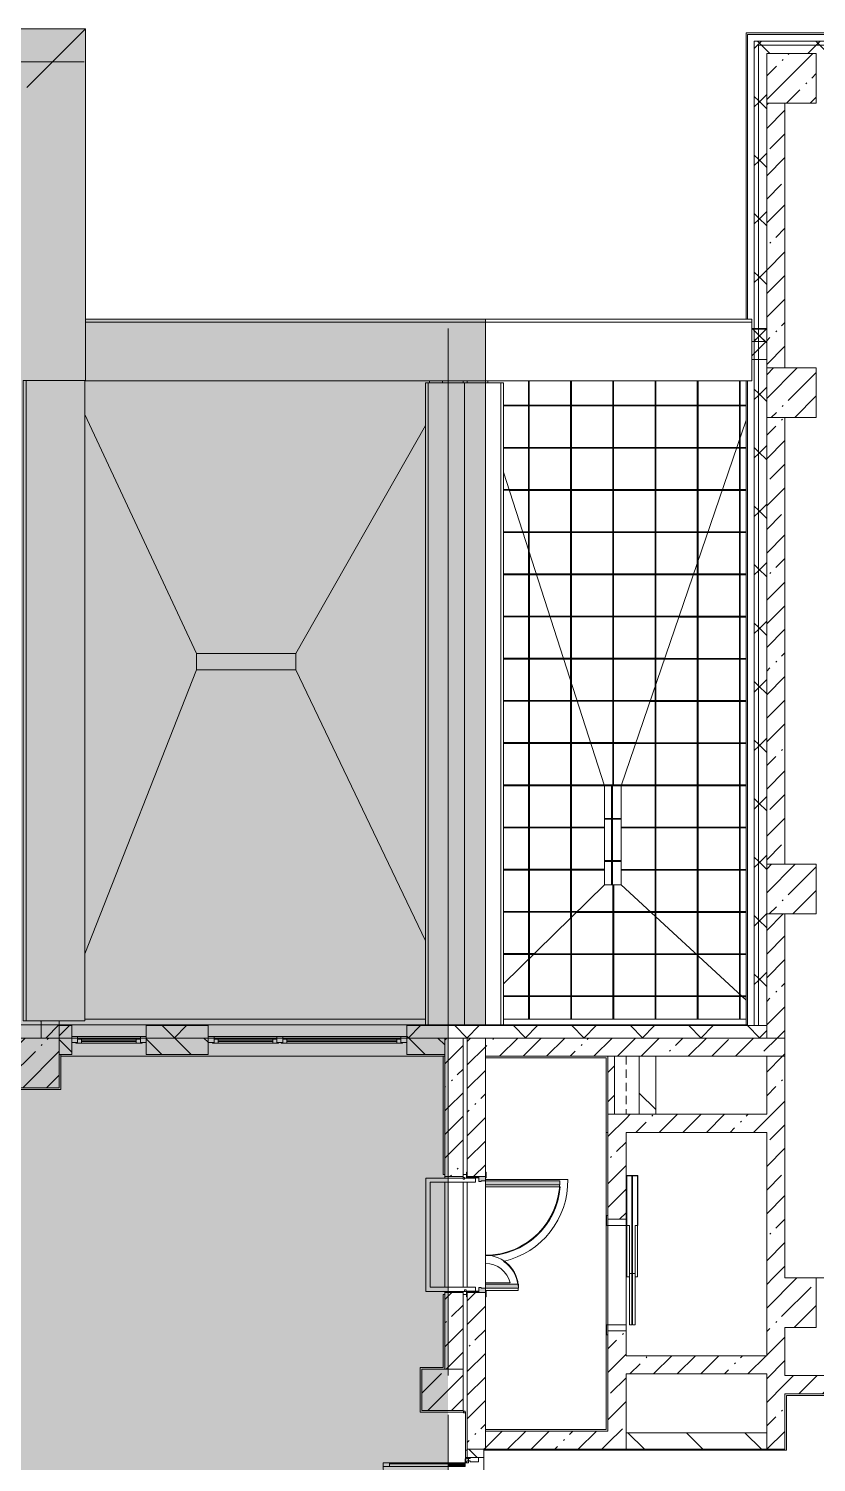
# Model space of a CAD drawing. Header units: millimetres. Extents: x -5714 to 188114, y -8553 to 29000.
# Drawn here: x 94344 to 103864, y 10072 to 27400 of the extents above; entities that cross this region are included whole.
import ezdxf

# ---------------------------------------------------------------- set-up
doc = ezdxf.new("R2010")
doc.units = ezdxf.units.MM
doc.linetypes.add('200_ШТРИХ__ш1_п0_6_', pattern=[160, 100, -60])
doc.linetypes.add('Осевая', pattern=[3175, 635, -476.25, 1587.5, -476.25])
for name, color, linetype, lineweight in [('A-DETL-4', 7, 'Continuous', 5), ('A-DETL-MBND-1', 7, '200_ШТРИХ__ш1_п0_6_', 9), ('A-GENM-2', 7, 'Continuous', 5), ('A-GLAZ-CWMG-2', 7, 'Continuous', 5), ('A-ROOF', 7, 'Continuous', 5), ('A-ROOF-PATT', 7, 'Continuous', 5), ('A-WALL', 7, 'Continuous', 9), ('A-WALL-2', 7, 'Continuous', 5), ('I-WALL-2', 7, 'Continuous', 5), ('S-COLS-2', 7, 'Continuous', 5), ('Оси', 7, 'Continuous', 9), ('Оси-2', 7, 'Осевая', 9)]:
    doc.layers.add(name, color=color, linetype=linetype, lineweight=lineweight)
doc.layers.add('A-DETL-GENF-3', color=7, linetype='Continuous', lineweight=9, true_color=0xc0c0c0, transparency=0.4)
for name, color, linetype, lineweight, true_color in [('A-DETL-GENF-4', 7, 'Continuous', 5, 0xb7b7b7), ('A-DETL-GENF-5', 7, 'Continuous', 5, 0xaaaaaa), ('A-DETL-GENF-6', 7, 'Continuous', 5, 0xe2e2e2), ('A-DOOR-3', 7, 'Continuous', 5, 0xaaaaaa), ('A-DOOR-4', 7, 'Continuous', 5, 0xe2e2e2), ('A-DOOR-5', 7, 'Continuous', 5, 0xb7b7b7), ('A-DOOR-FRAM-2', 7, 'Continuous', 5, 0xe2e2e2), ('A-DOOR-FRAM-3', 7, 'Continuous', 5, 0xaaaaaa), ('A-FLOR-1', 7, 'Continuous', 5, 0xb7b7b7), ('A-FLOR-2', 7, 'Continuous', 5, 0xaaaaaa), ('A-GENM-3', 7, 'Continuous', 5, 0x737373), ('A-GLAZ-3', 7, 'Continuous', 5, 0x737373), ('A-WALL-3', 7, 'Continuous', 5, 0x737373), ('A-WALL-4', 7, 'Continuous', 9, 0x737373), ('A-WALL-5', 7, 'Continuous', 5, 0xa1a1a1), ('I-WALL-3', 7, 'Continuous', 5, 0x737373), ('S-COLS-1', 7, 'Continuous', 5, 0x737373)]:
    doc.layers.add(name, color=color, linetype=linetype, lineweight=lineweight, true_color=true_color)
pattern_1 = [(45, (61103.76, 0), (-353.5534, 353.5534), []), (135, (61103.76, 0), (-353.5534, -353.5534), [])]
pattern_2 = [(45, (61103.76, 0), (-285.123, 285.123), []), (45, (61388.9, 0), (-285.123, 285.123), [504.031, -100.806, 16.764, -84.042])]
pattern_3 = [(45, (-38240, -10950), (-285.123, 285.123), []), (45, (-37954.88, -10950), (-285.123, 285.123), [504.031, -100.806, 16.764, -84.042])]
pattern_4 = [(135, (61103.76, 0), (-353.5534, -353.5534), [])]

# ---------------------------------------------------------------- blocks, each defined once
blk = doc.blocks.new('парапет1 - парапет-18629556-3_9_1_птичка')
at = {"layer": 'A-GENM-2'}
blk.add_line((-2411, 27400), (33928, 27400), dxfattribs=at)
at = {"layer": 'A-GENM-3'}
for p, q in [((33926, 27398), (33219, 26691)), ((33928, 27398), (33928, 23147)), ((33928, 23147), (33920, 23147))]:
    blk.add_line(p, q, dxfattribs=at)
blk = doc.blocks.new('BSC_Колонна _Прямоугольная - 600х600-V127-3_9_1_птичка')
at = {"layer": 'S-COLS-2'}
h = blk.add_hatch(dxfattribs=at)
h.set_pattern_fill('FP_69', color=256, style=0, pattern_type=2)
h.set_pattern_definition([(45, (-42460, -26800), (-285.123, 285.123), []), (45, (-42174.88, -26800), (-285.123, 285.123), [504.031, -100.806, 16.764, -84.042])])
h.paths.add_polyline_path([(-300, -300), (300, -300), (300, 300), (-300, 300)])
for p, q in [((300, 300), (-300, 300)), ((-300, 300), (-300, -300)), ((300, -300), (300, 300)), ((-300, -300), (300, -300))]:
    blk.add_line(p, q, dxfattribs=at)
blk = doc.blocks.new('BSC_Колонна _Прямоугольная - 600х600-V132-3_9_1_птичка')
at = {"layer": 'S-COLS-2'}
h = blk.add_hatch(dxfattribs=at)
h.set_pattern_fill('FP_75', color=256, style=0, pattern_type=2)
h.set_pattern_definition([(45, (-42460, -17000), (-285.123, 285.123), []), (45, (-42174.88, -17000), (-285.123, 285.123), [504.031, -100.806, 16.764, -84.042])])
h.paths.add_polyline_path([(-300, -300), (300, -300), (300, 300), (-300, 300)])
for p, q in [((300, 300), (-300, 300)), ((-300, 300), (-300, -300)), ((300, -300), (300, 300)), ((-300, -300), (300, -300))]:
    blk.add_line(p, q, dxfattribs=at)
blk = doc.blocks.new('BSC_Колонна _Прямоугольная - 600х600-V133-3_9_1_птичка')
at = {"layer": 'S-COLS-2'}
h = blk.add_hatch(dxfattribs=at)
h.set_pattern_fill('FP_76', color=256, style=0, pattern_type=2)
h.set_pattern_definition([(45, (-42460, -23000), (-285.123, 285.123), []), (45, (-42174.88, -23000), (-285.123, 285.123), [504.031, -100.806, 16.764, -84.042])])
h.paths.add_polyline_path([(-300, -300), (300, -300), (300, 300), (-300, 300), (-300, -210)])
for p, q in [((300, 300), (-300, 300)), ((-300, 300), (-300, -300)), ((300, -300), (300, 300)), ((-300, -300), (300, -300))]:
    blk.add_line(p, q, dxfattribs=at)
blk = doc.blocks.new('BSC_Колонна _Прямоугольная - 600х600-V149-3_9_1_птичка')
at = {"layer": 'S-COLS-2'}
h = blk.add_hatch(dxfattribs=at)
h.set_pattern_fill('FP_86', color=256, style=0, pattern_type=2)
h.set_pattern_definition([(45, (-33310, -14900), (-285.123, 285.123), []), (45, (-33024.88, -14900), (-285.123, 285.123), [504.031, -100.806, 16.764, -84.042])])
h.paths.add_polyline_path([(-300, -300), (300, -300), (300, 300), (-300, 300), (-300, -208)])
at = {"layer": 'S-COLS-1'}
for p, q in [((300, 300), (-300, 300)), ((-300, 300), (-300, -300)), ((300, -300), (300, 300)), ((-300, -300), (300, -300))]:
    blk.add_line(p, q, dxfattribs=at)
blk = doc.blocks.new('110_Дверь_СКБ_2Ст - Д-2 1450x2100h_Лестничная клетка EIS60-31576737-3_9_1_птичка')
at = {"layer": 'A-DOOR-4'}
for points in [[(-588, 507), (-588, 1010), (-638, 1010), (-638, 110), (-588, 110)], [(662, 510), (612, 510), (612, 110), (662, 110)], [(712, 30), (698, 30), (698, -110), (712, -110)]]:
    blk.add_hatch(color=256, dxfattribs=at).paths.add_polyline_path(points)
h = blk.add_hatch(color=256, dxfattribs=at)
h.paths.add_polyline_path([(712, 110), (662, 110), (662, 60), (652, 60), (652, 30), (712, 30)])
h.paths.add_polyline_path([(-628, 30), (-628, 60), (-638, 60), (-638, 110), (-688, 110), (-688, 30)])
at = {"layer": 'A-DOOR-FRAM-2'}
for points in [[(-673, 110), (-673, 118), (-743, 118), (-743, 110), (-697, 110)], [(-673, 30), (-688, 30), (-688, -110), (-673, -110)], [(767, 110), (767, 118), (698, 118), (698, 110)], [(-673, -110), (-743, -110), (-743, -118), (-673, -118)], [(767, -118), (767, -110), (698, -110), (698, -118)]]:
    blk.add_hatch(color=256, dxfattribs=at).paths.add_polyline_path(points)
at = {"layer": 'A-DOOR-3'}
for p, q in [((-638, 1010), (-638, 110)), ((-588, 1010), (-638, 1010)), ((-588, 110), (-588, 1010)), ((662, 510), (612, 510)), ((612, 510), (612, 110)), ((662, 110), (662, 510)), ((-638, 110), (-588, 110)), ((612, 110), (662, 110))]:
    blk.add_line(p, q, dxfattribs=at)
for centre, radius, start, end in [((-638, 110), 900, 0, 90), ((662, 110), 400, 90, 180)]:
    blk.add_arc(centre, radius, start, end, dxfattribs=at)
at = {"layer": 'A-DOOR-FRAM-3'}
for p, q in [((-673, 118), (-743, 118)), ((-743, 118), (-743, 110)), ((-743, 110), (-673, 110)), ((-638, 110), (-688, 110)), ((-688, 110), (-688, 30)), ((-688, 30), (-628, 30)), ((-673, 30), (-688, 30)), ((-688, 30), (-688, -110)), ((-673, 110), (-673, 118)), ((-673, -110), (-673, 30)), ((-638, 60), (-638, 110)), ((-628, 60), (-638, 60)), ((-628, 30), (-628, 60)), ((662, 60), (652, 60)), ((652, 60), (652, 30)), ((652, 30), (712, 30)), ((662, 110), (662, 60)), ((712, 110), (662, 110)), ((767, 118), (698, 118)), ((698, 118), (698, 110)), ((698, 110), (767, 110)), ((712, 30), (698, 30)), ((698, 30), (698, -110)), ((712, 30), (712, 110)), ((712, -110), (712, 30)), ((767, 110), (767, 118)), ((-673, -110), (-743, -110)), ((-743, -110), (-743, -118)), ((-743, -118), (-673, -118)), ((-688, -110), (-673, -110)), ((-673, -118), (-673, -110)), ((698, -110), (712, -110)), ((767, -110), (698, -110)), ((698, -110), (698, -118)), ((698, -118), (767, -118)), ((767, -118), (767, -110))]:
    blk.add_line(p, q, dxfattribs=at)
blk = doc.blocks.new('Gfhfgtnyfz rhsirf 1 - Gfhfgtnyfz rhsirf 3-21026214-3_9_1_птичка')
at = {"layer": 'A-GENM-2'}
for p, q in [((38780, 23120), (38966, 23120)), ((38966, 23120), (38998, 23120)), ((38966, 15358), (38966, 23120)), ((38998, 23120), (38999, 23120)), ((38999, 15358), (38999, 23120))]:
    blk.add_line(p, q, dxfattribs=at)
at = {"layer": 'A-GENM-3'}
for p, q in [((38057, 23120), (38057, 15358)), ((38057, 23120), (38058, 23120)), ((38058, 23120), (38090, 23120)), ((38090, 23120), (38528, 23120)), ((38090, 23120), (38090, 15358)), ((38528, 23120), (38780, 23120)), ((38528, 15358), (38528, 23120))]:
    blk.add_line(p, q, dxfattribs=at)
blk = doc.blocks.new('парапет6 - парапет-21094616-3_9_1_птичка')
at = {"layer": 'A-GENM-3'}
for p, q in [((33173, 23147), (33173, 15407)), ((33173, 23147), (33174, 23147)), ((33174, 23147), (33211, 23147)), ((33211, 23147), (33920, 23147)), ((33211, 23147), (33211, 15407)), ((33920, 15407), (33920, 23147)), ((33174, 15407), (33173, 15407)), ((33211, 15407), (33174, 15407)), ((33920, 15407), (33211, 15407))]:
    blk.add_line(p, q, dxfattribs=at)
blk = doc.blocks.new('120_Окно_СКБ_1Ст - 120_Окно_СКБ_1Ст 900х2500_h_-20664874-3_9_1_птичка')
at = {"layer": 'A-GLAZ-3'}
for p, q in [((-450, -127), (-450, -57)), ((-450, -57), (-380, -57)), ((450, -57), (-450, -57)), ((-380, -127), (-450, -127)), ((-450, -127), (-400, -127)), ((-380, -127), (-400, -127)), ((-400, -127), (-400, -137)), ((-400, -137), (400, -137)), ((400, -137), (-400, -137)), ((-380, -57), (-380, -127)), ((380, -87), (-380, -87)), ((-380, -87), (-380, -127)), ((-330, -137), (-330, -87)), ((-330, -107), (330, -107)), ((330, -117), (-330, -117)), ((330, -137), (330, -87)), ((380, -127), (380, -57)), ((380, -57), (450, -57)), ((380, -127), (380, -87)), ((450, -127), (380, -127)), ((400, -127), (380, -127)), ((400, -127), (450, -127)), ((400, -137), (400, -127)), ((450, -57), (450, -127))]:
    blk.add_line(p, q, dxfattribs=at)
blk = doc.blocks.new('120_Окно_СКБ_2Ст - 120_Окно_СКБ_2Ст 2400х2500 _мал створка слева_-22817474-3_9_1_птичка')
at = {"layer": 'A-GLAZ-3'}
for p, q in [((-1130, 127), (-1200, 127)), ((-1200, 127), (-1200, 57)), ((-1200, 127), (-1150, 127)), ((-1200, 57), (-1130, 57)), ((1200, 57), (-1200, 57)), ((-1150, 127), (-1150, 137)), ((-1150, 137), (320, 137)), ((320, 137), (-1150, 137)), ((-1130, 127), (-1150, 127)), ((-1130, 57), (-1130, 127)), ((-1130, 87), (-1130, 127)), ((300, 87), (-1130, 87)), ((-1080, 137), (-1080, 87)), ((250, 117), (-1080, 117)), ((-1080, 107), (250, 107)), ((250, 137), (250, 87)), ((370, 127), (300, 127)), ((300, 127), (300, 57)), ((300, 127), (300, 87)), ((320, 127), (300, 127)), ((300, 57), (370, 57)), ((320, 137), (320, 127)), ((320, 127), (350, 127)), ((350, 127), (350, 137)), ((350, 137), (1150, 137)), ((1150, 137), (350, 137)), ((370, 127), (350, 127)), ((370, 57), (370, 127)), ((370, 87), (370, 127)), ((1130, 87), (370, 87)), ((420, 137), (420, 87)), ((1080, 117), (420, 117)), ((420, 107), (1080, 107)), ((1080, 137), (1080, 87)), ((1200, 127), (1130, 127)), ((1130, 127), (1130, 57)), ((1130, 127), (1130, 87)), ((1150, 127), (1130, 127)), ((1130, 57), (1200, 57)), ((1150, 137), (1150, 127)), ((1150, 127), (1200, 127)), ((1200, 57), (1200, 127))]:
    blk.add_line(p, q, dxfattribs=at)
blk = doc.blocks.new('BSC_Колонна _Прямоугольная - 500х500-V212-3_9_1_птичка')
at = {"layer": 'S-COLS-2'}
h = blk.add_hatch(dxfattribs=at)
h.set_pattern_fill('FP_134', color=256, style=0, pattern_type=2)
h.set_pattern_definition(pattern_3)
h.paths.add_polyline_path([(-15, -250), (70, -250), (70, 250), (-250, 250), (-250, -250)])
h = blk.add_hatch(dxfattribs=at)
h.set_pattern_fill('FP_134', color=256, style=0, pattern_type=2)
h.set_pattern_definition(pattern_3)
h.paths.add_polyline_path([(70, -250), (250, -250), (250, 250), (70, 250)])
at = {"layer": 'S-COLS-1'}
for p, q in [((70, 250), (-250, 250)), ((-250, 250), (-250, -250)), ((-250, -250), (70, -250))]:
    blk.add_line(p, q, dxfattribs=at)
at = {"layer": 'S-COLS-2'}
for p, q in [((250, 250), (70, 250)), ((250, -250), (250, 250)), ((70, -250), (250, -250))]:
    blk.add_line(p, q, dxfattribs=at)
blk = doc.blocks.new('парапет10 - парапет-22960140-3_9_1_птичка')
at = {"layer": 'A-GENM-2'}
for p, q in [((41980, 23888), (33928, 23888)), ((38760, 23851), (41980, 23851)), ((41980, 23888), (41980, 23887)), ((41980, 23887), (41980, 23851)), ((41980, 23851), (41980, 23142)), ((41980, 23142), (38760, 23142))]:
    blk.add_line(p, q, dxfattribs=at)
at = {"layer": 'A-GENM-3'}
for p, q in [((33928, 23851), (38760, 23851)), ((38760, 23142), (33920, 23142))]:
    blk.add_line(p, q, dxfattribs=at)
blk = doc.blocks.new('DOR_Дверь лифта - 1350х2050h-19118285-3_9_1_птичка')
at = {"layer": 'A-DOOR-3'}
for p, q in [((-600, 125), (-720, 125)), ((-720, 125), (-720, 110)), ((-720, 110), (-600, 110)), ((-675, 110), (-675, -110)), ((-600, 110), (-675, 110)), ((-600, 110), (-600, 125)), ((600, 110), (-600, 110)), ((-600, 110), (-600, -110)), ((720, 125), (600, 125)), ((600, 125), (600, 110)), ((600, -110), (600, 110)), ((675, 110), (600, 110)), ((600, 110), (720, 110)), ((675, -110), (675, 110)), ((720, 110), (720, 125)), ((-675, -110), (-600, -110)), ((-600, -110), (600, -110)), ((-600, -150), (-600, -180)), ((20, -150), (-600, -150)), ((-20, -120), (-20, -150)), ((600, -120), (-20, -120)), ((-20, -150), (600, -150)), ((20, -180), (20, -150)), ((600, -110), (675, -110)), ((600, -150), (600, -120)), ((-600, -180), (20, -180)), ((-600, -190), (-600, -220)), ((20, -190), (-600, -190)), ((-600, -220), (20, -220)), ((-20, -220), (-20, -250)), ((600, -220), (-20, -220)), ((-20, -250), (600, -250)), ((20, -220), (20, -190)), ((600, -250), (600, -220))]:
    blk.add_line(p, q, dxfattribs=at)
at = {"layer": 'A-DOOR-FRAM-3'}
for p, q in [((600, -117), (600, -120)), ((1203, -117), (600, -117)), ((600, -120), (1200, -120)), ((1200, -120), (1200, -180)), ((1203, -183), (1203, -117)), ((1200, -180), (20, -180)), ((20, -180), (20, -183)), ((20, -183), (1203, -183)), ((1203, -187), (20, -187)), ((20, -187), (20, -190)), ((20, -190), (1200, -190)), ((600, -250), (600, -253)), ((1200, -250), (600, -250)), ((600, -253), (1203, -253)), ((1200, -190), (1200, -250)), ((1203, -253), (1203, -187))]:
    blk.add_line(p, q, dxfattribs=at)
blk = doc.blocks.new('Дверь_Витражная_остекление_ - ДВН_ДАО_Главный вход_1800 в свету 5-32258809-3_9_1_птичка')
at = {"layer": 'A-DETL-GENF-6'}
for points in [[(-948, -20), (-993, -20), (-992, -226), (-948, -226)], [(1043, -20), (997, -20), (997, -226), (1043, -226)], [(-948, -1013), (-948, -226), (-993, -226), (-993, -1013)], [(1043, -311), (1043, -226), (997, -226), (997, -1013), (1043, -1013)]]:
    blk.add_hatch(color=256, dxfattribs=at).paths.add_polyline_path(points)
at = {"layer": 'A-DETL-GENF-4'}
for p, q in [((-993, -1013), (-993, -226)), ((-993, -226), (-993, -1013)), ((-983, -933), (-983, -226)), ((-948, -1013), (-948, -226)), ((-948, -1013), (-948, -226)), ((989, -933), (989, -226)), ((997, -1013), (997, -226)), ((997, -226), (997, -1013)), ((1033, -933), (1033, -226)), ((1043, -1013), (1043, -226)), ((1043, -1013), (1043, -226)), ((-993, -933), (-948, -933)), ((-993, -1013), (-948, -1013)), ((-993, -1013), (-948, -1013)), ((1043, -933), (997, -933)), ((1043, -1013), (997, -1013)), ((997, -1013), (1043, -1013))]:
    blk.add_line(p, q, dxfattribs=at)
at = {"layer": 'A-DETL-GENF-5'}
for p, q in [((-948, -20), (-993, -20)), ((-993, -226), (-993, -20)), ((-948, -20), (-993, -20)), ((-993, -20), (-993, -226)), ((-993, -100), (-948, -100)), ((-983, -226), (-983, -100)), ((-948, -226), (-948, -20)), ((-948, -226), (-948, -20)), ((989, -226), (989, -100)), ((997, -226), (997, -20)), ((997, -20), (997, -226)), ((1043, -100), (997, -100)), ((1033, -226), (1033, -100)), ((1043, -226), (1043, -20)), ((1043, -226), (1043, -20))]:
    blk.add_line(p, q, dxfattribs=at)
at = {"layer": 'A-DOOR-3'}
for p, q in [((-1043, 20), (-993, 20)), ((-1043, -20), (-1043, 20)), ((-993, 20), (-993, -20)), ((993, 20), (1043, 20)), ((993, -20), (993, 20)), ((1043, 20), (1043, -20)), ((-993, -20), (-1043, -20)), ((-993, -226), (-993, -20)), ((993, -226), (993, -20)), ((1043, -20), (993, -20))]:
    blk.add_line(p, q, dxfattribs=at)
at = {"layer": 'A-DOOR-5'}
for p, q in [((-993, -1013), (-993, -226)), ((993, -1013), (993, -226))]:
    blk.add_line(p, q, dxfattribs=at)
for centre, start, end in [((993, -20), 208.9884, 212.16), ((993, -20), 218.4779, 270), ((-993, -20), 270, 285.599)]:
    blk.add_arc(centre, 993, start, end, dxfattribs=at)
blk = doc.blocks.new('Прямоугольный импост - Импост структурный с накладкой - 160мм Темный-32469899-3_9_1_птичка')
at = {"layer": 'A-GLAZ-CWMG-2'}
for p, q in [((0, 17), (-50, 17)), ((-50, 17), (-50, 0)), ((-50, 0), (-40, 0)), ((-40, 0), (-40, -40)), ((-10, -40), (-10, 0)), ((-10, 0), (0, 0)), ((0, 0), (0, 17)), ((-40, -40), (-50, -40)), ((-50, -40), (-50, -140)), ((-50, -140), (0, -140)), ((0, -40), (-10, -40)), ((0, -140), (0, -40))]:
    blk.add_line(p, q, dxfattribs=at)

msp = doc.modelspace()

# ---------------------------------------------------------------- hatches: boundary and pattern name
at = {"layer": 'A-DETL-GENF-3'}
for points in [[(60176, 14774.9), (60835.8, 14774.9), (60835.8, 15358), (99863.8, 15358), (99863.8, 23888.3), (95031.8, 23888.3), (95031.8, 27398.1), (58694.7, 27398.1), (58694.7, 14774.9), (59709.9, 14774.9)], [(97464.2, -258), (99413.8, -258), (99413.8, 15358), (60835.8, 15358), (60835.8, -258), (96532, -258)]]:
    msp.add_hatch(color=256, dxfattribs=at).paths.add_polyline_path(points)
at = {"layer": 'A-ROOF-PATT'}
h = msp.add_hatch(dxfattribs=at)
h.set_pattern_fill('FP_143', color=256, style=0, pattern_type=2)
h.set_pattern_definition([(0, (61118.84, -96.4), (0, 509.904), []), (0, (61118.84, -106.4), (0, 509.904), []), (90, (61123.84, -101.4), (-510, 3e-14), []), (90, (61113.84, -101.4), (-510, 3e-14), [])])
h.paths.add_polyline_path([(101303.8, 18250), (101503.8, 18250), (103013.8, 22668.2), (103013.8, 23141.9), (99893.8, 23141.9), (99893.8, 23120.1), (100082.5, 23120.1), (100082.5, 22038.8), (101193, 18593.7)])
h = msp.add_hatch(dxfattribs=at)
h.set_pattern_fill('FP_140', color=256, style=0, pattern_type=2)
h.set_pattern_definition([(270, (61190.36, -106.3), (509.179, 3e-14), []), (270, (61180.4, -106.3), (509.179, 3e-14), []), (0, (61185.37, -111.3), (0, 510), []), (0, (61185.37, -101.3), (0, 510), [])])
h.paths.add_polyline_path([(103013.8, 15660.1), (103013.8, 22668.2), (101503.8, 18250), (101503.8, 17050), (102809, 15848.6)])
h = msp.add_hatch(dxfattribs=at)
h.set_pattern_fill('FP_141', color=256, style=0, pattern_type=2)
h.set_pattern_definition([(90, (61185.8, -1125), (-509.077, 3e-14), []), (90, (61195.77, -1125), (-509.077, 3e-14), []), (180, (61190.8, -1120), (-6e-14, -510), []), (180, (61190.8, -1130), (-6e-14, -510), [])])
h.paths.add_polyline_path([(100082.5, 15858.1), (101303.8, 17050), (101303.8, 18250), (100082.5, 22038.8), (100082.5, 17005.5)])
h = msp.add_hatch(dxfattribs=at)
h.set_pattern_fill('FP_144', color=256, style=0, pattern_type=2)
h.set_pattern_definition([(0, (61103.76, 5), (0, 510), []), (0, (61103.76, -5), (0, 510), []), (90, (61108.76, 0), (-510, 3e-14), []), (90, (61098.76, 0), (-510, 3e-14), [])])
h.paths.add_polyline_path([(101503.8, 17050), (101503.8, 18250), (101303.8, 18250), (101303.8, 17050)])
h = msp.add_hatch(dxfattribs=at)
h.set_pattern_fill('FP_142', color=256, style=0, pattern_type=2)
h.set_pattern_definition([(180, (61119.7, -79.3), (-6e-14, -509.031), []), (180, (61119.7, -69.3), (-6e-14, -509.031), []), (270, (61114.7, -74.3), (510, 3e-14), []), (270, (61124.7, -74.3), (510, 3e-14), [])])
h.paths.add_polyline_path([(103013.8, 15430), (103013.8, 15660.1), (101503.8, 17050), (101303.8, 17050), (100082.5, 15858.1), (100082.5, 15430), (101503.8, 15430)])
at = {"layer": 'A-WALL-2'}
h = msp.add_hatch(dxfattribs=at)
h.set_pattern_fill('FP_66', color=256, style=0, pattern_type=2)
h.set_pattern_definition(pattern_1)
h.paths.add_polyline_path([(103113.8, 15350), (103163.8, 15350), (103163.8, 27250), (103113.8, 27250), (103113.8, 15358)])
h = msp.add_hatch(dxfattribs=at)
h.set_pattern_fill('FP_66', color=256, style=0, pattern_type=2)
h.set_pattern_definition(pattern_1)
h.paths.add_polyline_path([(154263.8, 27200), (154313.8, 27200), (154313.8, 27250), (141453.8, 27250), (141453.8, 27200), (153396.4, 27200)])
h.paths.add_polyline_path([(137453.8, 27200), (138353.8, 27200), (138353.8, 27250), (137453.8, 27250)])
h.paths.add_polyline_path([(131913.8, 27200), (131913.8, 27250), (130713.8, 27250), (130713.8, 27200), (131023.5, 27200)])
h.paths.add_polyline_path([(127294.7, 27200), (128213.8, 27200), (128213.8, 27250), (123963.8, 27250), (123963.8, 27200), (125430.3, 27200)])
h.paths.add_polyline_path([(134013.8, 27200), (135353.8, 27200), (135353.8, 27250), (134013.8, 27250)])
h.paths.add_polyline_path([(122633.7, 27200), (123063.8, 27200), (123063.8, 27250), (120963.8, 27250), (120963.8, 27200), (121701.5, 27200)])
h.paths.add_polyline_path([(119837.1, 27200), (120063.8, 27200), (120063.8, 27250), (118963.8, 27250), (118963.8, 27200)])
h.paths.add_polyline_path([(115176, 27200), (115863.8, 27200), (115863.8, 27250), (114363.8, 27250), (114363.8, 27200)])
h.paths.add_polyline_path([(111447.2, 27200), (111863.8, 27200), (111863.8, 27250), (110764, 27250), (110764, 27200)])
h.paths.add_polyline_path([(109582.8, 27200), (109864, 27200), (109864, 27250), (108763.8, 27250), (108763.8, 27200)])
h.paths.add_polyline_path([(103163.8, 27200), (105663.8, 27200), (105663.8, 27250), (103163.8, 27250)])
h = msp.add_hatch(dxfattribs=at)
h.set_pattern_fill('FP_66', color=256, style=0, pattern_type=2)
h.set_pattern_definition(pattern_1)
h.paths.add_polyline_path([(103263.8, 15350), (103263.8, 27200), (103163.8, 27200), (103163.8, 15350)])
h = msp.add_hatch(dxfattribs=at)
h.set_pattern_fill('FP_66', color=256, style=0, pattern_type=2)
h.set_pattern_definition(pattern_1)
h.paths.add_polyline_path([(154163.8, 27100), (154263.8, 27100), (154263.8, 27200), (141453.8, 27200), (141453.8, 27100), (153396.4, 27100)])
h.paths.add_polyline_path([(131913.8, 27100), (131913.8, 27200), (130713.8, 27200), (130713.8, 27100), (131023.5, 27100)])
h.paths.add_polyline_path([(135353.8, 27100), (135353.8, 27200), (134013.8, 27200), (134013.8, 27100), (134752.3, 27100)])
h.paths.add_polyline_path([(137453.8, 27100), (138353.8, 27100), (138353.8, 27200), (137453.8, 27200)])
h.paths.add_polyline_path([(128213.8, 27100), (128213.8, 27200), (123963.8, 27200), (123963.8, 27100), (127294.7, 27100)])
h.paths.add_polyline_path([(120963.8, 27100), (123063.8, 27100), (123063.8, 27200), (120963.8, 27200)])
h.paths.add_polyline_path([(120063.8, 27100), (120063.8, 27200), (118963.8, 27200), (118963.8, 27100), (119837.1, 27100)])
h.paths.add_polyline_path([(115176, 27100), (115863.8, 27100), (115863.8, 27200), (114363.8, 27200), (114363.8, 27100)])
h.paths.add_polyline_path([(111447.2, 27100), (111863.8, 27100), (111863.8, 27200), (110764, 27200), (110764, 27100)])
h.paths.add_polyline_path([(109582.8, 27100), (109864, 27100), (109864, 27200), (108763.8, 27200), (108763.8, 27100)])
h.paths.add_polyline_path([(104921.8, 27100), (105663.8, 27100), (105663.8, 27200), (103263.8, 27200), (103263.8, 27100), (103863.8, 27100)])
h = msp.add_hatch(dxfattribs=at)
h.set_pattern_fill('FP_66', color=256, style=0, pattern_type=2)
h.set_pattern_definition(pattern_1)
h.paths.add_polyline_path([(103263.8, 23620), (103263.8, 23770), (103083.8, 23770), (103083.8, 23620)])
h = msp.add_hatch(dxfattribs=at)
h.set_pattern_fill('FP_66', color=256, style=0, pattern_type=2)
h.set_pattern_definition(pattern_1)
h.paths.add_polyline_path([(88142.1, 15200), (93213.8, 15200), (93213.8, 15350), (91120.8, 15349), (91120.8, 15288), (91113.8, 15285), (90340.8, 15288), (90340.8, 15350), (86714, 15349), (86714, 15288), (86707, 15285), (85534, 15288), (85534, 15350), (80893.8, 15349), (80893.8, 15288), (80886.8, 15285), (80113.8, 15288), (80113.8, 15350), (75886.8, 15349), (75886.8, 15288), (75879.8, 15285), (75706.8, 15288), (75706.5, 15350), (73963.8, 15350), (73963.8, 15200), (87513.8, 15200)])
h.paths.add_polyline_path([(99413.8, 15200), (99413.8, 15350), (98913.8, 15350), (98913.8, 15200), (99328.6, 15200)])
h.paths.add_polyline_path([(95763.8, 15200), (96513.8, 15200), (96513.8, 15350), (95763.8, 15350)])
h.paths.add_polyline_path([(94713.8, 15200), (94863.8, 15200), (94863.8, 15350), (94713.8, 15350), (94713.8, 15270.2)])
h.paths.add_polyline_path([(70263.8, 15200), (70863.8, 15200), (70863.8, 15350), (70263.8, 15350)])
h.paths.add_polyline_path([(67633.6, 15200), (67863.8, 15200), (67863.8, 15350), (61143.8, 15350), (61143.8, 15293), (60993.8, 15293), (60993.8, 15200), (67263.8, 15200)])
h.paths.add_polyline_path([(69363.8, 15200), (69363.8, 15350), (68763.8, 15350), (68763.8, 15200)])
h.paths.add_polyline_path([(94113.8, 15200), (94343.8, 15200), (94338.8, 15350), (94113.8, 15350), (94113.8, 15270.2)])
h = msp.add_hatch(dxfattribs=at)
h.set_pattern_fill('FP_66', color=256, style=0, pattern_type=2)
h.set_pattern_definition(pattern_1)
h.paths.add_polyline_path([(103057.4, 15200), (103263.8, 15200), (103263.8, 15350), (99413.8, 15350), (99413.8, 15200), (101193, 15200)])
h = msp.add_hatch(dxfattribs=at)
h.set_pattern_fill('FP_64', color=256, style=0, pattern_type=2)
h.set_pattern_definition([(135, (61103.76, 0), (-176.7767, -176.7767), [])])
h.paths.add_polyline_path([(95763.8, 15000), (96513.8, 15000), (96513.8, 15200), (95763.8, 15200)])
h.paths.add_polyline_path([(94863.8, 15000), (94863.8, 15200), (94713.8, 15200), (94713.8, 15000)])
h.paths.add_polyline_path([(99328.6, 15000), (99373.8, 15000), (99373.8, 15200), (98913.8, 15200), (98913.8, 15000)])
at = {"layer": 'I-WALL-2'}
h = msp.add_hatch(dxfattribs=at)
h.set_pattern_fill('FP_62', color=256, style=0, pattern_type=2)
h.set_pattern_definition(pattern_2)
h.paths.add_polyline_path([(103263.8, 15200), (103483.8, 15200), (103483.8, 16700), (103263.8, 16700), (103263.8, 15848.6)])
h.paths.add_polyline_path([(103263.8, 17300), (103483.8, 17300), (103483.8, 22700), (103263.8, 22700), (103263.8, 20476.2)])
h.paths.add_polyline_path([(103263.8, 23300), (103483.8, 23300), (103483.8, 26500), (103263.8, 26500), (103263.8, 23368.5)])
h = msp.add_hatch(dxfattribs=at)
h.set_pattern_fill('FP_62', color=256, style=0, pattern_type=2)
h.set_pattern_definition(pattern_2)
h.paths.add_polyline_path([(103083.8, 23400), (103263.8, 23400), (103263.8, 23620), (103083.8, 23620)])
h = msp.add_hatch(dxfattribs=at)
h.set_pattern_fill('FP_66', color=256, style=0, pattern_type=2)
h.set_pattern_definition(pattern_1)
h.paths.add_polyline_path([(94343.8, 15200), (94493.8, 15200), (94493.8, 15407.3), (94343.8, 15407.3), (94343.8, 15270.2)])
h = msp.add_hatch(dxfattribs=at)
h.set_pattern_fill('FP_62', color=256, style=0, pattern_type=2)
h.set_pattern_definition(pattern_2)
h.paths.add_polyline_path([(94667.6, 15200), (94713.8, 15200), (94713.8, 15407.3), (94493.8, 15407.3), (94493.8, 15200)])
h = msp.add_hatch(dxfattribs=at)
h.set_pattern_fill('FP_62', color=256, style=0, pattern_type=2)
h.set_pattern_definition(pattern_2)
h.paths.add_polyline_path([(99413.8, 11200), (99413.8, 12125), (99373.8, 12125), (99373.8, 11200)])
h.paths.add_polyline_path([(99373.8, 13525), (99413.8, 13525), (99413.8, 15200), (99373.8, 15200), (99373.8, 13534.8)])
h = msp.add_hatch(dxfattribs=at)
h.set_pattern_fill('FP_62', color=256, style=0, pattern_type=2)
h.set_pattern_definition(pattern_2)
h.paths.add_polyline_path([(99593.8, 11200), (99593.8, 12125), (99413.8, 12125), (99413.8, 11200)])
h.paths.add_polyline_path([(99593.8, 13525), (99593.8, 15200), (99413.8, 15200), (99413.8, 13525)])
h = msp.add_hatch(dxfattribs=at)
h.set_pattern_fill('FP_62', color=256, style=0, pattern_type=2)
h.set_pattern_definition(pattern_2)
h.paths.add_polyline_path([(99794.7, 10230), (99863.8, 10230), (99863.8, 12125), (99643.8, 12125), (99643.8, 10230)])
h.paths.add_polyline_path([(99643.8, 13525), (99863.8, 13525), (99863.8, 15200), (99643.8, 15200), (99643.8, 13534.8)])
h = msp.add_hatch(dxfattribs=at)
h.set_pattern_fill('FP_62', color=256, style=0, pattern_type=2)
h.set_pattern_definition(pattern_2)
h.paths.add_polyline_path([(101923.8, 14980), (103483.8, 14980), (103483.8, 15200), (99863.8, 15200), (99863.8, 14980), (101723.8, 14980)])
h = msp.add_hatch(dxfattribs=at)
h.set_pattern_fill('FP_67', color=256, style=0, pattern_type=2)
h.set_pattern_definition([(45, (61103.76, 0), (-176.7767, 176.7767), [])])
h.paths.add_polyline_path([(101423.8, 14280), (101423.8, 14980), (101343.8, 14980), (101343.8, 14280)])
h = msp.add_hatch(dxfattribs=at)
h.set_pattern_fill('FP_65', color=256, style=0, pattern_type=2)
h.set_pattern_definition(pattern_4)
h.paths.add_polyline_path([(101923.8, 14280), (101923.8, 14980), (101723.8, 14980), (101723.8, 14280)])
h = msp.add_hatch(dxfattribs=at)
h.set_pattern_fill('FP_62', color=256, style=0, pattern_type=2)
h.set_pattern_definition(pattern_2)
h.paths.add_polyline_path([(103483.8, 10230), (103483.8, 11700), (103263.8, 11700), (103263.8, 10230)])
h.paths.add_polyline_path([(103483.8, 12300), (103483.8, 14980), (103263.8, 14980), (103263.8, 12300)])
h = msp.add_hatch(dxfattribs=at)
h.set_pattern_fill('FP_62', color=256, style=0, pattern_type=2)
h.set_pattern_definition(pattern_2)
h.paths.add_polyline_path([(101563.8, 10230), (101563.8, 11660), (101343.8, 11660), (101343.8, 10230)])
h.paths.add_polyline_path([(101563.8, 13010), (101563.8, 14280), (101343.8, 14280), (101343.8, 13010)])
h = msp.add_hatch(dxfattribs=at)
h.set_pattern_fill('FP_62', color=256, style=0, pattern_type=2)
h.set_pattern_definition(pattern_2)
h.paths.add_polyline_path([(103263.8, 14060), (103263.8, 14280), (101563.8, 14280), (101563.8, 14060), (103057.4, 14060)])
h = msp.add_hatch(dxfattribs=at)
h.set_pattern_fill('FP_62', color=256, style=0, pattern_type=2)
h.set_pattern_definition(pattern_2)
h.paths.add_polyline_path([(103263.8, 11140), (103263.8, 11360), (101563.8, 11360), (101563.8, 11140), (103057.4, 11140)])
h = msp.add_hatch(dxfattribs=at)
h.set_pattern_fill('FP_62', color=256, style=0, pattern_type=2)
h.set_pattern_definition(pattern_2)
h.paths.add_polyline_path([(105863.8, 10900), (105863.8, 11120), (103483.8, 11120), (103483.8, 10900)])
h = msp.add_hatch(dxfattribs=at)
h.set_pattern_fill('FP_62', color=256, style=0, pattern_type=2)
h.set_pattern_definition(pattern_2)
h.paths.add_polyline_path([(101343.8, 10230), (101343.8, 10450), (99863.8, 10450), (99863.8, 10230), (101193, 10230)])
h = msp.add_hatch(dxfattribs=at)
h.set_pattern_fill('FP_65', color=256, style=0, pattern_type=2)
h.set_pattern_definition(pattern_4)
h.paths.add_polyline_path([(103263.8, 10230), (103263.8, 10430), (101563.8, 10430), (101563.8, 10230), (103057.4, 10230)])
h = msp.add_hatch(dxfattribs=at)
h.set_pattern_fill('FP_65', color=256, style=0, pattern_type=2)
h.set_pattern_definition(pattern_4)
h.paths.add_polyline_path([(99643.8, 7900), (99843.8, 7900), (99843.8, 8000), (99643.8, 8000)])
h.paths.add_polyline_path([(99643.8, 10130), (99843.8, 10130), (99843.8, 10230), (99643.8, 10230)])
at = {"layer": 'S-COLS-2'}
h = msp.add_hatch(dxfattribs=at)
h.set_pattern_fill('FP_62', color=256, style=0, pattern_type=2)
h.set_pattern_definition(pattern_2)
h.paths.add_polyline_path([(103263.8, 11700), (103863.8, 11700), (103863.8, 12300), (103263.8, 12300)])

# ---------------------------------------------------------------- linework, layer by layer
at = {"layer": 'A-DETL-4'}
for p, q in [((95031.8, 27398.1), (58694.7, 27398.1)), ((95031.8, 23888.3), (95031.8, 27398.1)), ((99863.8, 23888.3), (95031.8, 23888.3)), ((99863.8, 15358), (99863.8, 23888.3)), ((60835.8, 15358), (99413.8, 15358)), ((99413.8, 15358), (99863.8, 15358))]:
    msp.add_line(p, q, dxfattribs=at)
at = {"layer": 'A-DETL-MBND-1'}
msp.add_line((101563.8, 14980), (101563.8, 14280), dxfattribs=at)
at = {"layer": 'A-FLOR-1'}
for p, q in [((95023.4, 22736.6), (96370.8, 19850)), ((97570.8, 19850), (99141.1, 22605.7)), ((96370.8, 19850), (97570.8, 19850)), ((96370.8, 19650), (96370.8, 19850)), ((97570.8, 19650), (97570.8, 19850)), ((95023.4, 16218.6), (96370.8, 19650)), ((97570.8, 19650), (96370.8, 19650)), ((99141.2, 16374), (97570.8, 19650)), ((99141.9, 15430), (95023.4, 15430)), ((94733.8, 14980), (94733.8, 14580)), ((99353.8, 13550), (99353.8, 14980)), ((94733.8, 14580), (94093.8, 14580)), ((99373.8, 13550), (99353.8, 13550)), ((99593.3, 13508.5), (99145.2, 13508.5)), ((99145.2, 13508.5), (99145.2, 12138.5)), ((99195.2, 12188.5), (99195.2, 13458.5)), ((99145.2, 12138.5), (99613.3, 12138.5)), ((99353.8, 11220), (99353.8, 12100)), ((99353.8, 12100), (99373.8, 12100)), ((99073.8, 10680), (99073.8, 11220)), ((99073.8, 11220), (99353.8, 11220)), ((99598.3, 10680), (99073.8, 10680))]:
    msp.add_line(p, q, dxfattribs=at)
at = {"layer": 'A-FLOR-2'}
for p, q in [((101323.8, 14960), (99863.8, 14960)), ((101323.8, 10470), (101323.8, 14960)), ((101343.8, 14060), (101323.8, 14060)), ((99635.8, 13550), (99593.8, 13550)), ((99195.2, 13458.5), (99745.2, 13458.5)), ((99745.2, 13508.5), (99613.3, 13508.5)), ((99745.2, 13458.5), (99745.2, 13508.5)), ((100860, 13491.9), (99865.2, 13491.9)), ((99865.2, 13491.9), (99865.2, 13475)), ((99865.2, 13425), (99865.2, 13401.9)), ((99865.2, 13401.9), (100767.5, 13401.9)), ((99865.2, 12567), (99865.2, 12477)), ((99745.2, 12188.5), (99195.2, 12188.5)), ((99745.2, 12140), (99745.2, 12188.5)), ((100162.3, 12240.8), (99865.2, 12240.8)), ((99865.2, 12240.8), (99865.2, 12225)), ((99865.2, 12175), (99865.2, 12150.8)), ((99865.2, 12150.8), (100259.6, 12150.8)), ((109263.8, 12300), (103863.8, 12300)), ((99593.8, 12100), (99635.8, 12100)), ((116901.6, 10880), (103503.8, 10880)), ((103503.8, 10880), (103503.8, 10220)), ((99623.8, 10129.4), (99623.8, 10680)), ((99863.8, 10470), (101323.8, 10470)), ((99643.8, 10220), (99623.3, 10220)), ((99623.3, 10220), (99623.3, 10129.7)), ((103503.8, 10220), (99843.8, 10220))]:
    msp.add_line(p, q, dxfattribs=at)
for centre, radius, start, end in [((99865.2, 13472), 905, 270, 355.56313), ((99865.2, 13472), 995, 282.67054, 1.1511), ((99865.2, 12172), 305, 13.0427, 90), ((99865.2, 12172), 395, 7.73102, 56.45952), ((99865.2, 12172), 395, 356.92799, 0.44718)]:
    msp.add_arc(centre, radius, start, end, dxfattribs=at)
at = {"layer": 'A-ROOF'}
for p, q in [((103013.8, 22668.2), (101503.8, 18250)), ((101303.8, 18250), (100082.1, 22039.9)), ((101303.8, 17050), (101303.8, 18250)), ((101303.8, 18250), (101503.8, 18250)), ((101503.8, 18250), (101503.8, 17050)), ((100081.5, 15857.1), (101303.8, 17050)), ((101503.8, 17050), (101303.8, 17050)), ((101503.8, 17050), (103014.3, 15659.6)), ((103013.9, 15430), (100081.5, 15430))]:
    msp.add_line(p, q, dxfattribs=at)
at = {"layer": 'A-WALL'}
for p, q in [((103033.8, 27330), (103033.8, 23887.4)), ((105663.8, 27330), (103033.8, 27330)), ((103113.8, 27250), (103113.8, 15350)), ((105663.8, 27250), (103113.8, 27250)), ((103163.8, 27200), (103163.8, 15350)), ((105663.8, 27200), (103163.8, 27200)), ((103263.8, 23773), (103083.8, 23773)), ((103263.8, 23770), (103083.8, 23770)), ((103033.8, 23141.9), (103033.8, 15350)), ((103033.8, 15353), (98913.8, 15353)), ((103263.8, 15350), (98913.8, 15350)), ((103013.8, 15358), (103033.8, 15358)), ((101423.8, 14980), (101343.8, 14980)), ((101923.8, 14980), (101723.8, 14980)), ((101723.8, 14280), (101923.8, 14280)), ((99863.8, 10230), (99863.8, 10450)), ((101563.8, 10430), (101563.8, 10230)), ((103263.8, 10230), (103263.8, 10430)), ((99843.8, 10230), (99643.8, 10230))]:
    msp.add_line(p, q, dxfattribs=at)
at = {"layer": 'A-WALL-2'}
for p, q in [((103033.8, 27350), (103013.8, 27350)), ((103013.8, 27350), (103013.8, 23887.4)), ((130713.8, 27350), (103033.8, 27350)), ((103263.8, 23300), (103263.8, 26500)), ((103263.8, 23778), (103083.8, 23778)), ((103263.8, 23620), (103263.8, 23778)), ((103263.8, 23620), (103263.8, 23620)), ((103013.8, 23141.9), (103013.8, 15358)), ((103263.8, 15200), (103263.8, 16700)), ((98913.8, 15200), (103263.8, 15200)), ((99613.3, 13514), (99593.3, 13514)), ((99593.3, 13514), (99593.3, 13494)), ((99593.3, 13494), (99613.3, 13494)), ((99613.3, 13494), (99613.3, 13514)), ((99633.3, 12156), (99613.3, 12156)), ((99613.3, 12156), (99613.3, 12136)), ((99613.3, 12136), (99633.3, 12136)), ((99633.3, 12136), (99633.3, 12156)), ((99598.3, 10689), (99598.3, 10669)), ((99618.3, 10689), (99598.3, 10689)), ((99598.3, 10669), (99618.3, 10669)), ((99618.3, 10669), (99618.3, 10689))]:
    msp.add_line(p, q, dxfattribs=at)
at = {"layer": 'A-WALL-3'}
for p, q in [((94863.8, 15000), (94863.8, 15358)), ((95763.8, 15358), (95763.8, 15000)), ((96513.8, 15000), (96513.8, 15358)), ((98913.8, 15358), (98913.8, 15000)), ((96513.8, 15200), (94713.8, 15200)), ((99373.8, 15000), (99373.8, 15200)), ((94713.8, 15000), (94863.8, 15000)), ((95763.8, 15000), (96513.8, 15000)), ((98913.8, 15000), (99373.8, 15000))]:
    msp.add_line(p, q, dxfattribs=at)
at = {"layer": 'A-WALL-4'}
for p, q in [((94493.8, 15407.3), (94493.8, 15200)), ((94713.8, 15358), (94713.8, 15200)), ((94863.8, 15353), (94713.8, 15353)), ((94863.8, 15350), (94713.8, 15350)), ((96513.8, 15353), (95763.8, 15353)), ((96513.8, 15350), (95763.8, 15350)), ((94863.8, 15200), (94713.8, 15200)), ((96513.8, 15200), (95763.8, 15200)), ((99373.8, 15200), (98913.8, 15200))]:
    msp.add_line(p, q, dxfattribs=at)
at = {"layer": 'A-WALL-5'}
msp.add_line((94713.8, 15358), (103013.8, 15358), dxfattribs=at)
at = {"layer": 'I-WALL-2'}
for p, q in [((103483.8, 23300), (103483.8, 26500)), ((103263.8, 23620), (103083.8, 23620)), ((103083.8, 23400), (103263.8, 23400)), ((99893.8, 23141.9), (99893.8, 23120.1)), ((103263.8, 22700), (103263.8, 17300)), ((103483.8, 17300), (103483.8, 22700)), ((103483.8, 15200), (103483.8, 16700)), ((99593.8, 13513.5), (99593.8, 15200)), ((99643.8, 15200), (99643.8, 13580)), ((103483.8, 15200), (99863.8, 15200)), ((99863.8, 13580), (99863.8, 15200)), ((103483.8, 14980), (103483.8, 15200)), ((99863.8, 14980), (101343.8, 14980)), ((101343.8, 14980), (101343.8, 13010)), ((101423.8, 14980), (101723.8, 14980)), ((101423.8, 14280), (101423.8, 14980)), ((101723.8, 14980), (101723.8, 14280)), ((101923.8, 14980), (103483.8, 14980)), ((101923.8, 14280), (101923.8, 14980)), ((103483.8, 14980), (103263.8, 14980)), ((103263.8, 14980), (103263.8, 14280)), ((103483.8, 12300), (103483.8, 14980)), ((101343.8, 14280), (101723.8, 14280)), ((103263.8, 14280), (101923.8, 14280)), ((101563.8, 13010), (101563.8, 14060)), ((101563.8, 14060), (103263.8, 14060)), ((103263.8, 14060), (103263.8, 12300)), ((99373.8, 13525), (99593.8, 13525)), ((99593.8, 13458.5), (99593.8, 12188.5)), ((99643.8, 12188.5), (99643.8, 13458.5)), ((99863.8, 13425), (99863.8, 12225)), ((101343.8, 13010), (101563.8, 13010)), ((99593.8, 11200), (99593.8, 12138.5)), ((99593.8, 12125), (99373.8, 12125)), ((99643.8, 12070), (99643.8, 10230)), ((99863.8, 10450), (99863.8, 12070)), ((101343.8, 11660), (101343.8, 10450)), ((101563.8, 11660), (101343.8, 11660)), ((101563.8, 11360), (101563.8, 11660)), ((103263.8, 11700), (103263.8, 11360)), ((103483.8, 11120), (103483.8, 11700)), ((103263.8, 11360), (101563.8, 11360)), ((101563.8, 10430), (101563.8, 11140)), ((101563.8, 11140), (103263.8, 11140)), ((103263.8, 11140), (103263.8, 10430)), ((105863.8, 11120), (103483.8, 11120)), ((103483.8, 10230), (103483.8, 10900)), ((103483.8, 10900), (116851.6, 10900)), ((101343.8, 10450), (99863.8, 10450)), ((103263.8, 10430), (101563.8, 10430)), ((99643.8, 10230), (99643.8, 10120)), ((99843.8, 10230), (101563.8, 10230)), ((99843.8, 10230), (99843.8, 7900)), ((101563.8, 10230), (103483.8, 10230)), ((99643.8, 10130), (99843.8, 10130))]:
    msp.add_line(p, q, dxfattribs=at)
at = {"layer": 'I-WALL-3'}
for p, q in [((99186.8, 23120.1), (99186.8, 23141.9)), ((99343.8, 23141.9), (99343.8, 23120.1)), ((99593.8, 23141.9), (99593.8, 23120.1)), ((99643.8, 23120.1), (99643.8, 23141.9)), ((94713.8, 15358), (94713.8, 15407.3)), ((96513.8, 15200), (98913.8, 15200)), ((94733.8, 15000), (94733.8, 14980)), ((99373.8, 14980), (94733.8, 14980)), ((99373.8, 15000), (99373.8, 13508.5)), ((99373.8, 12188.5), (99373.8, 13458.5)), ((99373.8, 12138.5), (99373.8, 11200))]:
    msp.add_line(p, q, dxfattribs=at)
at = {"layer": 'S-COLS-2'}
for p, q in [((103263.8, 12300), (103263.8, 11700)), ((103863.8, 12300), (103483.8, 12300)), ((103863.8, 11700), (103863.8, 12300)), ((103483.8, 11700), (103863.8, 11700))]:
    msp.add_line(p, q, dxfattribs=at)
at = {"layer": 'Оси'}
for p, q in [((82513.8, 27000), (95013.8, 27000)), ((99413.8, 11277.7), (99413.8, 23777.7))]:
    msp.add_line(p, q, dxfattribs=at)
at = {"layer": 'Оси-2'}
msp.add_line((99413.8, 7947.2), (99413.8, 11277.7), dxfattribs=at)

# ---------------------------------------------------------------- block references
at = {"layer": 'A-DOOR-3'}
for name, p, rotation in [('110_Дверь_СКБ_2Ст - Д-2 1450x2100h_Лестничная клетка EIS60-31576737-3_9_1_птичка', (99753.8, 12837.5), 269.9999999999999), ('DOR_Дверь лифта - 1350х2050h-19118285-3_9_1_птичка', (101453.8, 12335), 90), ('Дверь_Витражная_остекление_ - ДВН_ДАО_Главный вход_1800 в свету 5-32258809-3_9_1_птичка', (99639.8, 9072.5), 269.9999999999999)]:
    msp.add_blockref(name, p, dxfattribs=dict(at, rotation=rotation))
at = {"layer": 'A-GENM-2'}
for name, p in [('парапет1 - парапет-18629556-3_9_1_птичка', (61103.8, 0)), ('парапет10 - парапет-22960140-3_9_1_птичка', (61103.8, 0)), ('Gfhfgtnyfz rhsirf 1 - Gfhfgtnyfz rhsirf 3-21026214-3_9_1_птичка', (61083.8, 0))]:
    msp.add_blockref(name, p, dxfattribs=at)
at = {"layer": 'A-GENM-3'}
msp.add_blockref('парапет6 - парапет-21094616-3_9_1_птичка', (61103.8, 0), dxfattribs=at)
at = {"layer": 'A-GLAZ-3'}
msp.add_blockref('120_Окно_СКБ_1Ст - 120_Окно_СКБ_1Ст 900х2500_h_-20664874-3_9_1_птичка', (95313.8, 15275), dxfattribs=at)
at = {"layer": 'A-GLAZ-3', "rotation": 180}
msp.add_blockref('120_Окно_СКБ_2Ст - 120_Окно_СКБ_2Ст 2400х2500 _мал створка слева_-22817474-3_9_1_птичка', (97713.8, 15275), dxfattribs=at)
at = {"layer": 'A-GLAZ-CWMG-2', "rotation": 89.99999999999993}
msp.add_blockref('Прямоугольный импост - Импост структурный с накладкой - 160мм Темный-32469899-3_9_1_птичка', (99639.8, 10130), dxfattribs=at)
at = {"layer": 'S-COLS-1'}
msp.add_blockref('BSC_Колонна _Прямоугольная - 600х600-V149-3_9_1_птичка', (94413.8, 14900), dxfattribs=at)
at = {"layer": 'S-COLS-2'}
for name, p in [('BSC_Колонна _Прямоугольная - 600х600-V127-3_9_1_птичка', (103563.8, 26800)), ('BSC_Колонна _Прямоугольная - 600х600-V133-3_9_1_птичка', (103563.8, 23000)), ('BSC_Колонна _Прямоугольная - 600х600-V132-3_9_1_птичка', (103563.8, 17000)), ('BSC_Колонна _Прямоугольная - 500х500-V212-3_9_1_птичка', (99343.8, 10950))]:
    msp.add_blockref(name, p, dxfattribs=at)

doc.saveas('drawing.dxf')
